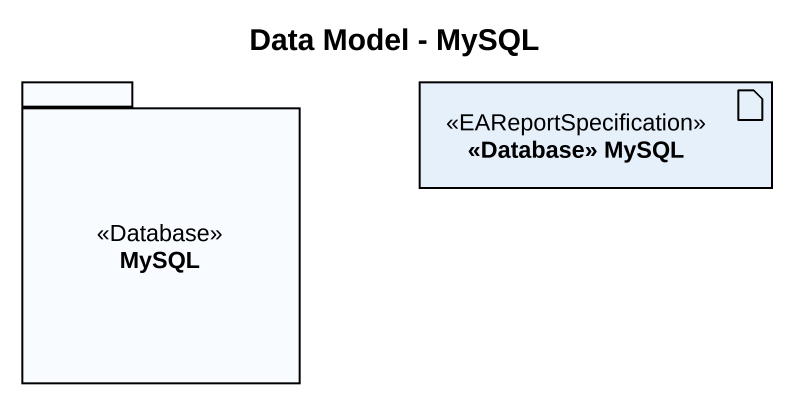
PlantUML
@startuml
title Data Model - MySQL
package MySQL <<Database>> {
}
artifact "<<Database>> MySQL" as Database_MySQL <<EAReportSpecification>>
@enduml
